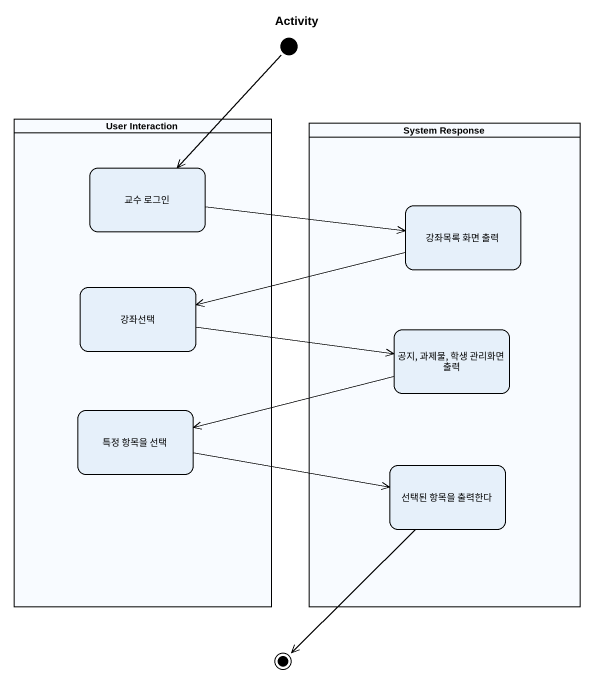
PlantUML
@startuml
title Activity
hide empty description
state initial1 <<start>>
state "User Interaction" as User_Interaction <<partition>> {
  state "교수 로그인" as 교수_로그인
  state 강좌선택
  state "특정 항목을 선택" as 특정_항목을_선택
}
state "System Response" as System_Response <<partition>> {
  state "강좌목록 화면 출력" as 강좌목록_화면_출력
  state "공지, 과제물, 학생 관리화면 출력" as 공지_과제물_학생_관리화면_출력
  state "선택된 항목을 출력한다" as 선택된_항목을_출력한다
}
state final1 <<end>>
initial1 --> 교수_로그인
교수_로그인 -right-> 강좌목록_화면_출력
강좌목록_화면_출력 -left-> 강좌선택
강좌선택 -right-> 공지_과제물_학생_관리화면_출력
공지_과제물_학생_관리화면_출력 -left-> 특정_항목을_선택
특정_항목을_선택 -right-> 선택된_항목을_출력한다
선택된_항목을_출력한다 --> final1
@enduml
